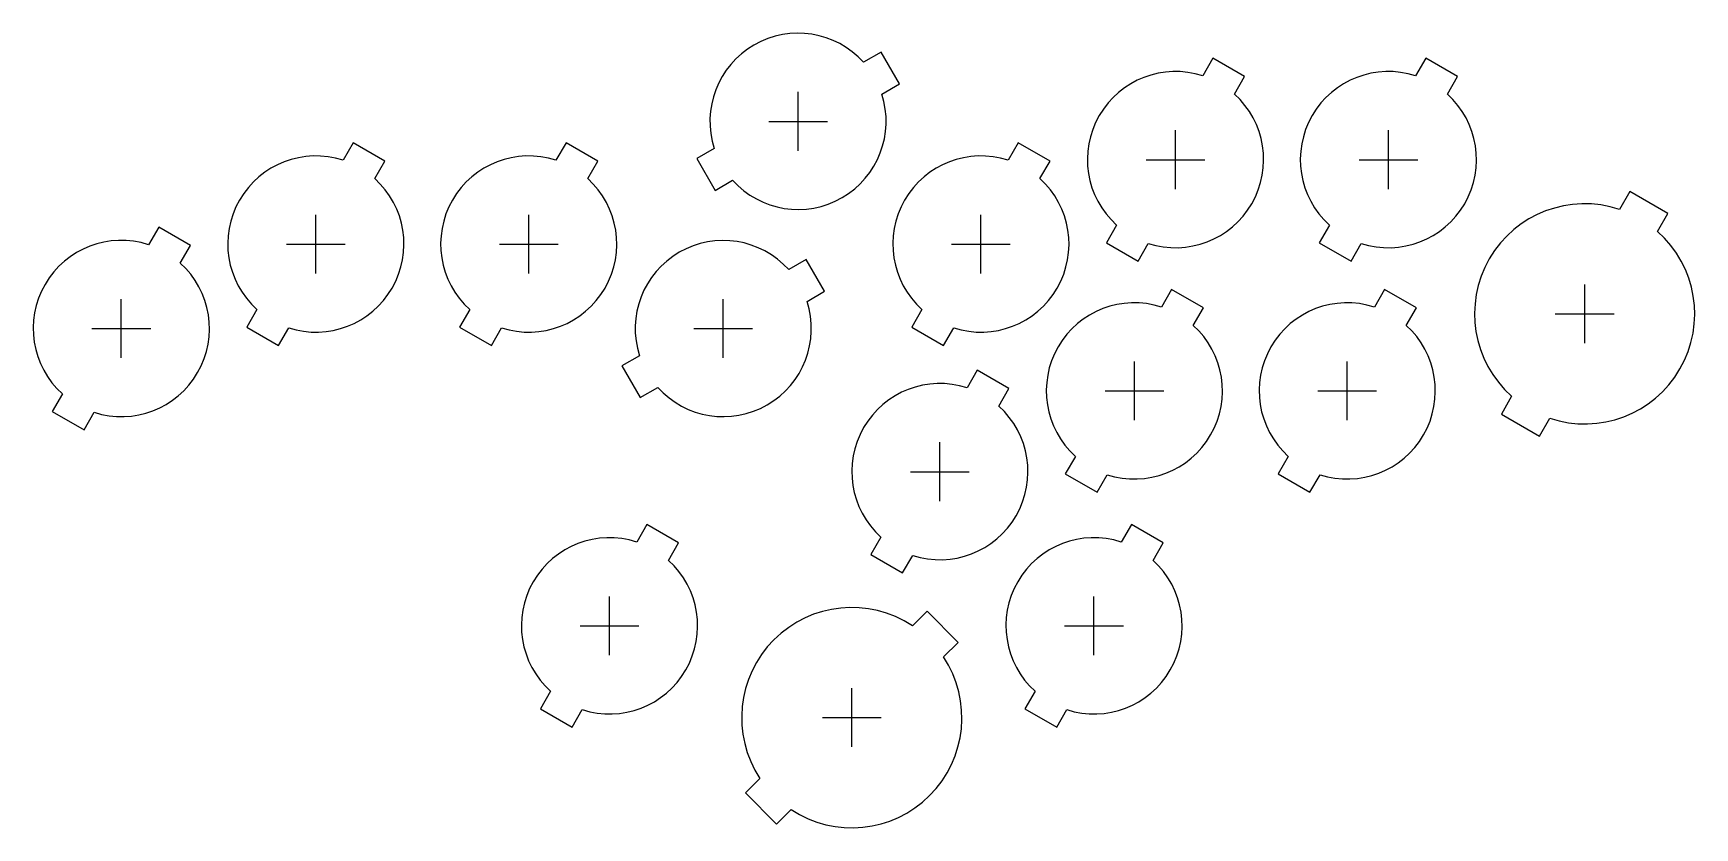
# Model space of a CAD drawing. Header units: millimetres. Extents: x -112 to 115, y -56 to 53.
import ezdxf

# ---------------------------------------------------------------- set-up
doc = ezdxf.new("R2010")
doc.units = ezdxf.units.MM
for name, color, linetype in [('BUTTONS_24', 1, 'Continuous'), ('BUTTONS_30', 5, 'Continuous'), ('REFERENCE', 8, 'Continuous')]:
    doc.layers.add(name, color=color, linetype=linetype)

msp = doc.modelspace()

# ---------------------------------------------------------------- linework, layer by layer
at = {"layer": 'BUTTONS_24'}
for points in [[(1.43, 48.65, 0.809427), (-18.9, 36.91), (-21.29, 35.53), (-18.79, 31.2), (-16.4, 32.58, 0.809427), (3.93, 44.32), (6.33, 45.7), (3.83, 50.03)], [(47.64, 46.81, 0.809427), (35.9, 26.48), (34.52, 24.08), (38.85, 21.58), (40.23, 23.98, 0.809427), (51.97, 44.31), (53.35, 46.7), (49.02, 49.2)], [(76.64, 46.81, 0.809427), (64.9, 26.48), (63.52, 24.08), (67.85, 21.58), (69.23, 23.98, 0.809427), (80.97, 44.31), (82.35, 46.7), (78.02, 49.2)], [(-69.47, 35.31, 0.809427), (-81.2, 14.98), (-82.59, 12.58), (-78.26, 10.08), (-76.87, 12.48, 0.809427), (-65.14, 32.81), (-63.76, 35.2), (-68.09, 37.7)], [(-40.47, 35.31, 0.809427), (-52.2, 14.98), (-53.58, 12.58), (-49.25, 10.08), (-47.87, 12.48, 0.809427), (-36.14, 32.81), (-34.75, 35.2), (-39.08, 37.7)], [(21.13, 35.31, 0.809427), (9.4, 14.98), (8.01, 12.58), (12.34, 10.08), (13.73, 12.48, 0.809427), (25.46, 32.81), (26.84, 35.2), (22.51, 37.7)], [(-95.96, 23.81, 0.809427), (-107.7, 3.48), (-109.08, 1.08), (-104.75, -1.42), (-103.37, 0.98, 0.809427), (-91.63, 21.31), (-90.25, 23.7), (-94.58, 26.2)], [(-8.76, 20.42, 0.809427), (-29.08, 8.69), (-31.48, 7.31), (-28.98, 2.98), (-26.58, 4.36, 0.809427), (-6.26, 16.09), (-3.86, 17.48), (-6.36, 21.81)], [(42.03, 15.31, 0.809427), (30.3, -5.02), (28.91, -7.42), (33.24, -9.92), (34.63, -7.52, 0.809427), (46.36, 12.81), (47.74, 15.2), (43.41, 17.7)], [(71.03, 15.31, 0.809427), (59.29, -5.02), (57.91, -7.42), (62.24, -9.92), (63.62, -7.52, 0.809427), (75.36, 12.81), (76.74, 15.2), (72.41, 17.7)], [(15.54, 4.31, 0.809427), (3.8, -16.02), (2.42, -18.41), (6.75, -20.91), (8.13, -18.52, 0.809427), (19.87, 1.81), (21.25, 4.2), (16.92, 6.7)], [(-29.46, -16.69, 0.809427), (-41.2, -37.02), (-42.58, -39.42), (-38.25, -41.92), (-36.87, -39.52, 0.809427), (-25.13, -19.19), (-23.75, -16.8), (-28.08, -14.3)], [(36.54, -16.69, 0.809427), (24.8, -37.02), (23.42, -39.42), (27.75, -41.92), (29.13, -39.52, 0.809427), (40.87, -19.19), (42.25, -16.8), (37.92, -14.3)]]:
    msp.add_lwpolyline(points, format="xyb", close=True, dxfattribs=at)
at = {"layer": 'BUTTONS_30'}
for points in [[(104.42, 28.61, 0.816497), (89.72, 3.16), (88.32, 0.73), (93.52, -2.27), (94.92, 0.16, 0.816497), (109.61, 25.61), (111.02, 28.04), (105.82, 31.04)], [(8.1, -28.1, 0.816497), (-12.68, -48.88), (-14.66, -50.87), (-10.42, -55.11), (-8.44, -53.13, 0.816497), (12.35, -32.34), (14.33, -30.36), (10.09, -26.12)]]:
    msp.add_lwpolyline(points, format="xyb", close=True, dxfattribs=at)
at = {"layer": 'REFERENCE'}
for p, q in [((-7.48, 36.61), (-7.48, 44.61)), ((-11.48, 40.61), (-3.48, 40.61)), ((43.93, 31.39), (43.93, 39.39)), ((72.93, 31.39), (72.93, 39.39)), ((39.93, 35.39), (47.93, 35.39)), ((68.93, 35.39), (76.93, 35.39)), ((-73.17, 19.89), (-73.17, 27.89)), ((-44.17, 19.89), (-44.17, 27.89)), ((17.43, 19.89), (17.43, 27.89)), ((-77.17, 23.89), (-69.17, 23.89)), ((-48.17, 23.89), (-40.17, 23.89)), ((13.43, 23.89), (21.43, 23.89)), ((99.67, 10.39), (99.67, 18.39)), ((-99.67, 8.39), (-99.67, 16.39)), ((-17.67, 8.39), (-17.67, 16.39)), ((95.67, 14.39), (103.67, 14.39)), ((-103.67, 12.39), (-95.67, 12.39)), ((-21.67, 12.39), (-13.67, 12.39)), ((38.33, -0.11), (38.33, 7.89)), ((67.33, -0.11), (67.33, 7.89)), ((34.33, 3.89), (42.33, 3.89)), ((63.33, 3.89), (71.33, 3.89)), ((11.84, -11.11), (11.84, -3.11)), ((7.84, -7.11), (15.84, -7.11)), ((-33.17, -32.11), (-33.17, -24.11)), ((32.83, -32.11), (32.83, -24.11)), ((-37.17, -28.11), (-29.17, -28.11)), ((28.83, -28.11), (36.83, -28.11)), ((-0.17, -44.61), (-0.17, -36.61)), ((-4.17, -40.61), (3.83, -40.61))]:
    msp.add_line(p, q, dxfattribs=at)

doc.saveas('drawing.dxf')
